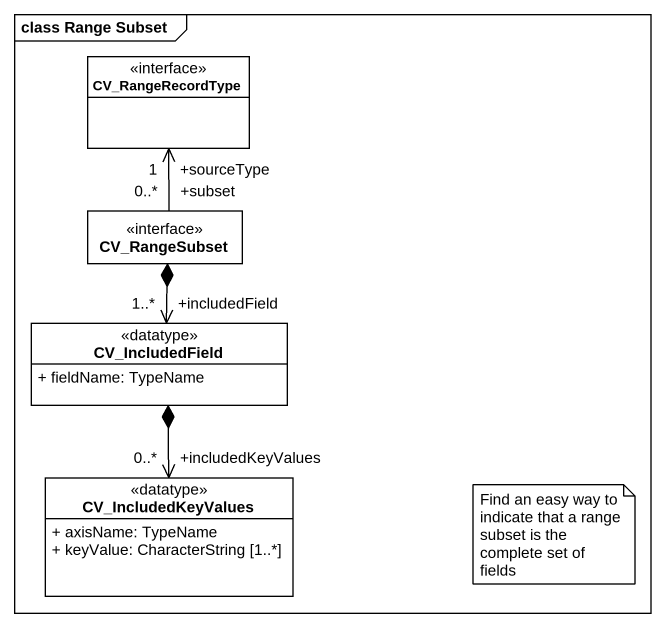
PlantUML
@startuml
mainframe class Range Subset
hide circle
hide empty members
skinparam classAttributeIconSize 0
class CV_RangeRecordType <<interface>>
class CV_RangeSubset <<interface>>
class CV_IncludedField <<datatype>> {
  + fieldName: TypeName
}
class CV_IncludedKeyValues <<datatype>> {
  + axisName: TypeName
  + keyValue: CharacterString [1..*]
}
CV_RangeSubset "+subset\n0..*" -up-> "+sourceType\n1" CV_RangeRecordType
CV_IncludedField "+includedField\n1..*" <-up-* CV_RangeSubset
CV_IncludedKeyValues "+includedKeyValues\n0..*" <-up-* CV_IncludedField
note as N1
  Find an easy way to indicate that a range subset is the complete set of fields
end note
@enduml
